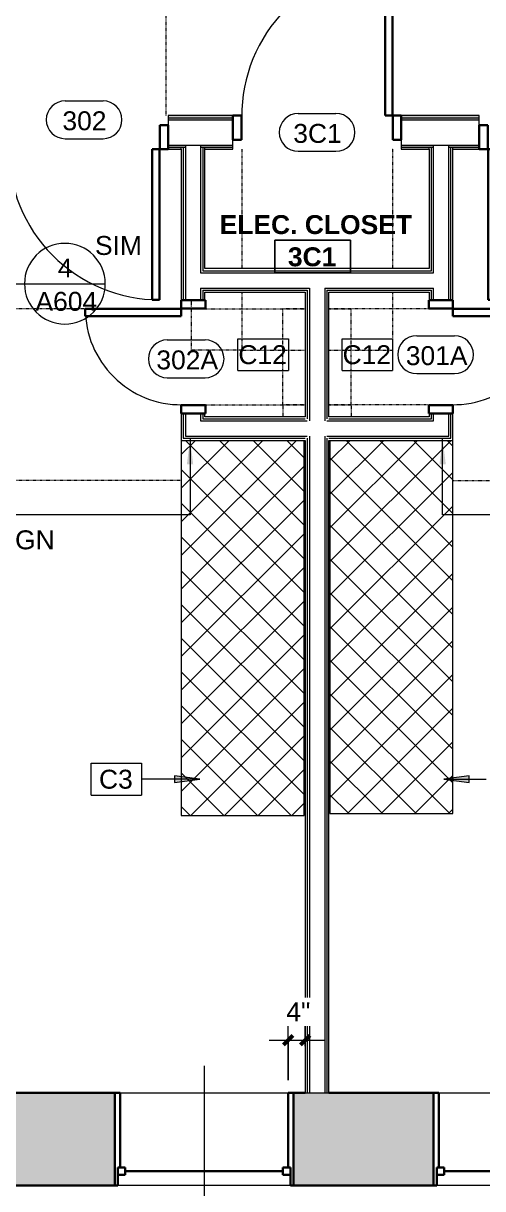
# Model space of a CAD drawing. Header units: inches. Extents: x -1176 to 1474, y -2632 to 978.
# Drawn here: x 826.3 to 935.5, y 91.1 to 368.3 of the extents above; entities that cross this region are included whole.
import ezdxf

# ---------------------------------------------------------------- set-up
doc = ezdxf.new("R2010")
doc.units = ezdxf.units.IN
doc.header["$MEASUREMENT"] = 0
doc.linetypes.add('Dash', pattern=[0.25, 0.125, -0.125])
for name, color, linetype, lineweight in [('A-ANNO-DIMS', 211, 'Continuous', 9), ('A-ANNO-DIMS-48', 211, 'Continuous', 9), ('A-ANNO-KEYN', 231, 'Continuous', 9), ('A-ANNO-NOTE', 131, 'Continuous', 9), ('A-ANNO-SYMB', 150, 'Continuous', 9), ('A-AREA-IDEN', 2, 'Continuous', 9), ('A-DOOR', 31, 'Continuous', 18), ('A-DOOR-FRAM', 31, 'Continuous', 30), ('A-DOOR-IDEN', 31, 'Continuous', 9), ('A-GENM', 13, 'Continuous', 18), ('A-GLAZ', 151, 'Continuous', 18), ('A-WALL', 113, 'Continuous', 18), ('A-WALL-PATT', 111, 'Continuous', 18), ('I-WALL', 2, 'Continuous', 18), ('Q-CASE', 31, 'Continuous', 9)]:
    doc.layers.add(name, color=color, linetype=linetype, lineweight=lineweight)
doc.styles.add('Arial', font='arial.ttf', dxfattribs={"height": 4.5})
doc.styles.add('Swis721 Lt BT', font='swissl.ttf', dxfattribs={"height": 4.5})
doc.styles.add('Swis721 Lt BT_2', font='swissl.ttf', dxfattribs={"height": 0.09375})
doc.styles.add('Swis721 Lt BT_B', font='', dxfattribs={"height": 4.5})
doc.styles.get('Swis721 Lt BT_B').set_extended_font_data('Swis721 Lt BT', bold=True)
doc.dimstyles.new('OTJ_-_3_32__Linear', dxfattribs={"dimscale": 12, "dimtxt": 4.748918, "dimasz": 0.1875, "dimexe": 0.375, "dimexo": 0.25, "dimgap": 0.25, "dimtad": 1, "dimdec": 1, "dimrnd": 0.5, "dimzin": 3, "dimdsep": 46, "dimlunit": 4, "dimtxsty": 'Swis721 Lt BT', "dimblk1": 'OBLIQUE', "dimblk2": 'OBLIQUE', "dimsah": 1, "dimcen": 0.09, "dimdle": 0.375, "dimazin": 0, "dimtfac": 1, "dimtdec": 4, "dimtix": 1, "dimtmove": 0, "dimatfit": 3, "dimfxl": 1, "dimtvp": 1, "dimtfill": 1, "dimfrac": 2, "dimtolj": 1, "dimtzin": 0, "dimarcsym": 2})
pattern_1 = [(0, (0, 0), (15.36, 3.84), [0.634, -10.886, 0.634, -10.886, -61.44]), (0, (0, 0), (15.36, 3.84), [-23.04, 0.634, -22.406, 0.634, -10.886, -26.88]), (0, (0, 0), (15.36, 3.84), [-57.6, 0.634, -7.046, 0.634, -18.566]), (120, (5.76, 1.92), (-11.005538, 11.38215), [0.634, -10.886, 0.634, -10.886, -61.44]), (120, (5.76, 1.92), (-11.005538, 11.38215), [-23.04, 0.634, -22.406, 0.634, -10.886, -26.88]), (120, (5.76, 1.92), (-11.005538, 11.38215), [-57.6, 0.634, -7.046, 0.634, -18.566]), (240, (7.68, 9.6), (-4.354462, -15.22215), [0.634, -10.886, 0.634, -10.886, -61.44]), (240, (7.68, 9.6), (-4.354462, -15.22215), [-23.04, 0.634, -22.406, 0.634, -10.886, -26.88]), (240, (7.68, 9.6), (-4.354462, -15.22215), [-57.6, 0.634, -7.046, 0.634, -18.566])]

# ---------------------------------------------------------------- blocks, each defined once
blk = doc.blocks.new('Double Hung - side window 3_ 6_5_ x 5_ 6_ 2-5312470-3rd Floor Construction')
at = {"layer": 'A-GLAZ', "color": 8, "lineweight": 30}
for p, q in [((-21.25, 11), (-20.5, 11)), ((-20.5, 6.75), (-20.5, 11)), ((-20.5, 8.5), (-20.5, 6.75)), ((-20.5, 8.5), (-18.75, 8.5)), ((-18.75, 8.5), (-18.75, 6.75)), ((18.75, 8.5), (18.75, 6.75)), ((20.5, 8.5), (18.75, 8.5)), ((20.5, 6.75), (20.5, 11)), ((21.25, 11), (20.5, 11)), ((20.5, 8.5), (20.5, 6.75)), ((-20.5, 6.75), (-18.75, 6.75)), ((-20.5, 6.75), (-20, 6.75)), ((-20, -11), (-20, 6.75)), ((-18.75, 7.625), (18.75, 7.625)), ((20.5, 6.75), (18.75, 6.75)), ((20, 6.75), (20.5, 6.75)), ((20, 6.75), (20, -11)), ((-20, -11), (-21.25, -11)), ((20, -11), (21.25, -11))]:
    blk.add_line(p, q, dxfattribs=at)
blk = doc.blocks.new('Single Flush - D1 3_ X 8_-8439542-3rd Floor Construction')
at = {"layer": 'A-DOOR', "lineweight": 30}
for p, q in [((16.15625, -4), (17.90625, -4)), ((16.15625, -39.8125), (16.15625, -4)), ((17.90625, -4), (17.90625, -39.8125)), ((17.90625, -39.8125), (16.15625, -39.8125))]:
    blk.add_line(p, q, dxfattribs=at)
at = {"layer": 'A-DOOR', "lineweight": 9}
blk.add_arc((17.90625, -4), 35.8125, 179.5, 270, dxfattribs=at)
at = {"layer": 'A-DOOR-FRAM'}
for p, q in [((-20, 1.75), (-20, -4)), ((-20, 1.75), (-18, 1.75)), ((-18, 1.75), (-18, -4)), ((18.000004, 1.75), (18.000004, -4)), ((18.000004, 1.75), (20.000004, 1.75)), ((20.000004, 1.75), (20.000004, -4)), ((-20, -4), (-18, -4)), ((18.000004, -4), (20.000004, -4))]:
    blk.add_line(p, q, dxfattribs=at)
blk = doc.blocks.new('Single Flush - D1 3_ X 8_-8439543-3rd Floor Construction')
at = {"layer": 'A-DOOR', "lineweight": 30}
for p, q in [((16.15625, 39.8125), (16.15625, 4)), ((17.90625, 39.8125), (16.15625, 39.8125)), ((17.90625, 4), (17.90625, 39.8125)), ((16.15625, 4), (17.90625, 4))]:
    blk.add_line(p, q, dxfattribs=at)
at = {"layer": 'A-DOOR', "lineweight": 9}
blk.add_arc((17.90625, 4), 35.8125, 90, 180.5, dxfattribs=at)
at = {"layer": 'A-DOOR-FRAM'}
for p, q in [((-20, -1.75), (-20, 4)), ((-20, 4), (-18, 4)), ((-18, -1.75), (-18, 4)), ((18.000004, -1.75), (18.000004, 4)), ((18.000004, 4), (20.000004, 4)), ((20.000004, -1.75), (20.000004, 4)), ((-20, -1.75), (-18, -1.75)), ((18.000004, -1.75), (20.000004, -1.75))]:
    blk.add_line(p, q, dxfattribs=at)
blk = doc.blocks.new('Single Flush - D2 1_11_ X 8_-8525291-3rd Floor Construction')
at = {"layer": 'A-DOOR', "lineweight": 30}
for p, q in [((9.66, -2.81), (11.41, -2.81)), ((9.66, -25.62), (9.66, -2.81)), ((11.41, -2.81), (11.41, -25.62)), ((11.41, -25.62), (9.66, -25.62))]:
    blk.add_line(p, q, dxfattribs=at)
at = {"layer": 'A-DOOR', "lineweight": 9}
blk.add_arc((11.41, -2.81), 22.81, 179.5, 270, dxfattribs=at)
at = {"layer": 'A-DOOR-FRAM'}
for p, q in [((-13.5, 2.94), (-13.5, -2.81)), ((-13.5, 2.94), (-11.5, 2.94)), ((-11.5, 2.94), (-11.5, -2.81)), ((11.5, 2.94), (11.5, -2.81)), ((11.5, 2.94), (13.5, 2.94)), ((13.5, 2.94), (13.5, -2.81)), ((-13.5, -2.81), (-11.5, -2.81)), ((11.5, -2.81), (13.5, -2.81))]:
    blk.add_line(p, q, dxfattribs=at)
at = {"layer": 'A-GENM', "linetype": 'Dash', "lineweight": 9}
for p, q in [((-11.41, 37.63), (-14.24, 37.63)), ((-11.41, 37.63), (11.41, 37.63)), ((-11.41, 32.31), (-11.41, 37.63)), ((11.41, 32.31), (11.41, 37.63)), ((-23.41, 32.31), (-23.41, 32.57)), ((-23.41, 26.43), (-23.41, 26.69)), ((-11.41, 2.81), (-11.41, 26.69)), ((11.41, 2.81), (11.41, 26.69)), ((11.37, 2.81), (11.41, 2.81)), ((-29.41, -2.81), (-29.41, -49.63)), ((11.37, -2.81), (11.41, -2.81)), ((11.41, -2.81), (11.41, -49.63)), ((-29.41, -49.63), (11.41, -49.63))]:
    blk.add_line(p, q, dxfattribs=at)
blk = doc.blocks.new('Single Flush - D2 1_11_ X 8_-8524823-3rd Floor Construction')
at = {"layer": 'A-DOOR', "lineweight": 30}
for p, q in [((9.66, 25.62), (9.66, 2.81)), ((11.41, 25.62), (9.66, 25.62)), ((11.41, 2.81), (11.41, 25.62)), ((9.66, 2.81), (11.41, 2.81))]:
    blk.add_line(p, q, dxfattribs=at)
at = {"layer": 'A-DOOR', "lineweight": 9}
blk.add_arc((11.41, 2.81), 22.81, 90, 180.5, dxfattribs=at)
at = {"layer": 'A-DOOR-FRAM'}
for p, q in [((-13.5, -2.94), (-13.5, 2.81)), ((-13.5, 2.81), (-11.5, 2.81)), ((-11.5, -2.94), (-11.5, 2.81)), ((11.5, -2.94), (11.5, 2.81)), ((11.5, 2.81), (13.5, 2.81)), ((13.5, -2.94), (13.5, 2.81)), ((-13.5, -2.94), (-11.5, -2.94)), ((11.5, -2.94), (13.5, -2.94))]:
    blk.add_line(p, q, dxfattribs=at)
at = {"layer": 'A-GENM', "linetype": 'Dash', "lineweight": 9}
for p, q in [((-29.41, 49.63), (11.41, 49.63)), ((-29.41, 2.81), (-29.41, 49.63)), ((11.41, 2.81), (11.41, 49.63)), ((11.37, 2.81), (11.41, 2.81)), ((-11.41, -2.81), (-11.41, -26.69)), ((11.37, -2.81), (11.41, -2.81)), ((11.41, -2.81), (11.41, -26.69)), ((-23.41, -26.43), (-23.41, -26.69)), ((-23.41, -32.31), (-23.41, -32.57)), ((-11.41, -32.31), (-11.41, -37.63)), ((11.41, -32.31), (11.41, -37.63)), ((-11.41, -37.63), (-14.24, -37.63)), ((-11.41, -37.63), (11.41, -37.63))]:
    blk.add_line(p, q, dxfattribs=at)
blk = doc.blocks.new('Desk62 - Desk-7130673-3rd Floor Construction')
at = {"layer": 'Q-CASE'}
h = blk.add_hatch(dxfattribs=at)
h.set_pattern_fill('FP_15', color=256, style=0, pattern_type=2)
h.set_pattern_definition([(315, (2090.881, 1341.547), (4.006467, 4.006467), []), (45, (2090.881, 1341.547), (-4.006467, 4.006467), [])])
h.paths.add_polyline_path([(2270.77, 477.74), (2270.77, 448.5), (2359.98, 448.5), (2359.98, 477.74), (2324.82, 477.74)], flags=0)
for p, q in [((2359.98, 477.74), (2270.77, 477.74)), ((2270.77, 477.74), (2270.77, 448.5)), ((2270.77, 448.5), (2359.98, 448.5))]:
    blk.add_line(p, q, dxfattribs=at)
blk = doc.blocks.new('Desk63 - Desk-7130701-3rd Floor Construction')
at = {"layer": 'Q-CASE'}
h = blk.add_hatch(dxfattribs=at)
h.set_pattern_fill('FP_16', color=256, style=0, pattern_type=2)
h.set_pattern_definition([(135, (-292.648, -450.686), (-4.006467, -4.006467), []), (225, (-292.648, -450.686), (4.006467, -4.006467), [])])
h.paths.add_polyline_path([(-472.98, 448.5), (-472.98, 477.74), (-561.75, 477.74), (-561.75, 448.5), (-526.59, 448.5)], flags=0)
for p, q in [((-472.98, 477.74), (-561.75, 477.74)), ((-472.98, 448.5), (-472.98, 477.74)), ((-561.75, 448.5), (-472.98, 448.5))]:
    blk.add_line(p, q, dxfattribs=at)
blk = doc.blocks.new('Single Flush - D2 3_ X 8_-8525396-3rd Floor Construction')
at = {"layer": 'A-DOOR', "lineweight": 30}
for p, q in [((16.16, 39.81), (16.16, 4)), ((17.91, 39.81), (16.16, 39.81)), ((17.91, 4), (17.91, 39.81)), ((16.16, 4), (17.91, 4))]:
    blk.add_line(p, q, dxfattribs=at)
at = {"layer": 'A-DOOR', "lineweight": 9}
blk.add_arc((17.91, 4), 35.81, 90, 180.5, dxfattribs=at)
at = {"layer": 'A-DOOR-FRAM'}
for p, q in [((-20, -1.75), (-20, 4)), ((-20, 4), (-18, 4)), ((-18, -1.75), (-18, 4)), ((18, -1.75), (18, 4)), ((18, 4), (20, 4)), ((20, -1.75), (20, 4)), ((-20, -1.75), (-18, -1.75)), ((18, -1.75), (20, -1.75))]:
    blk.add_line(p, q, dxfattribs=at)
at = {"layer": 'A-GENM', "linetype": 'Dash', "lineweight": 9}
for p, q in [((-35.91, 63.81), (-12.38, 63.81)), ((-35.91, 4), (-35.91, 63.81)), ((17.91, 4), (17.91, 62.7)), ((17.87, 4), (17.91, 4)), ((-17.91, -4), (-17.91, -32.41)), ((17.87, -4), (17.91, -4)), ((17.91, -4), (17.91, -32.41)), ((-17.91, -38.03), (-17.91, -51.81)), ((17.91, -38.03), (17.91, -51.81)), ((-29.91, -39.89), (-29.91, -51.81)), ((-17.91, -51.81), (-29.91, -51.81)), ((-17.91, -51.81), (-2.81, -51.81)), ((2.81, -51.81), (17.91, -51.81))]:
    blk.add_line(p, q, dxfattribs=at)
blk = doc.blocks.new('Door Tag - Door Tag-41184-3rd Floor Construction')
at = {"layer": 'A-DOOR-IDEN'}
for p, q in [((-0.09375, 0.09375), (0.09375, 0.09375)), ((-0.09375, -0.09375), (0.09375, -0.09375))]:
    blk.add_line(p, q, dxfattribs=at)
for centre, start, end in [((-0.09375, 0), 90, 270), ((0.09375, 0), 270, 90)]:
    blk.add_arc(centre, 0.09375, start, end, dxfattribs=at)
blk = doc.blocks.new('DIMBLOCK2-3rd Floor Construction')
at = {"layer": 'A-ANNO-DIMS-48'}
for p, q in [((889.26, 116.89), (889.26, 130.93)), ((893.3, 125.02), (893.3, 130.93)), ((884.76, 126.43), (897.8, 126.43)), ((889.26, 126.43), (889.26, 116.89)), ((893.3, 126.43), (893.3, 125.02))]:
    blk.add_line(p, q, dxfattribs=at)
at = {"layer": 'A-ANNO-DIMS-48', "lineweight": 50}
for p, q in [((889.26, 126.43), (890.39, 127.55)), ((893.3, 126.43), (894.43, 127.55)), ((889.26, 126.43), (888.14, 125.3)), ((893.3, 126.43), (892.18, 125.3))]:
    blk.add_line(p, q, dxfattribs=at)
at = {"layer": 'A-ANNO-DIMS-48', "color": 0, "insert": (888.8, 135.44), "char_height": 4.5, "width": 5.9701, "attachment_point": 1, "line_spacing_factor": 1.005062, "style": 'Swis721 Lt BT', "bg_fill": 3, "box_fill_scale": 1.25, "bg_fill_color": 256, "bg_fill_true_color": 13158600, "bg_fill_transparency": 0}
blk.add_mtext('4"', dxfattribs=at)
blk = doc.blocks.new('_Oblique')
at = {"color": 0, "linetype": 'ByBlock', "lineweight": -2}
blk.add_line((-0.5, -0.5), (0.5, 0.5), dxfattribs=at)
blk = doc.blocks.new('Align symbol - U shaped 2016 - symbol_align 01-8068374-3rd Floor Construction')
at = {"layer": 'A-ANNO-NOTE'}
for points in [[(-0.0156, 0.125), (0.0156, 0.125), (0, 0)], [(1.4844, 0.125), (1.5156, 0.125), (1.5, 0)]]:
    blk.add_hatch(color=256, dxfattribs=at).paths.add_polyline_path(points, flags=0)
for p, q in [((0, 0.375), (1.5, 0.375)), ((0, 0), (0, 0.375)), ((1.5, 0.375), (1.5, 0))]:
    blk.add_line(p, q, dxfattribs=at)
at = {"layer": 'A-ANNO-NOTE', "insert": (0.9387, 0.4528), "char_height": 0.09375, "width": 0.4545, "attachment_point": 1, "rotation": 180, "style": 'Swis721 Lt BT_2'}
blk.add_mtext('ALIGN', dxfattribs=at)
blk = doc.blocks.new('Align symbol - U shaped 2016 - symbol_align 01-8068373-3rd Floor Construction')
at = {"layer": 'A-ANNO-NOTE'}
for points in [[(-0.0156, 0.125), (0.0156, 0.125), (0, 0)], [(1.7344, 0.125), (1.7656, 0.125), (1.75, 0)]]:
    blk.add_hatch(color=256, dxfattribs=at).paths.add_polyline_path(points, flags=0)
for p, q in [((0, 0.375), (1.75, 0.375)), ((0, 0), (0, 0.375)), ((1.75, 0.375), (1.75, 0))]:
    blk.add_line(p, q, dxfattribs=at)
at = {"layer": 'A-ANNO-NOTE', "insert": (1.0637, 0.4528), "char_height": 0.09375, "width": 0.4545, "attachment_point": 1, "rotation": 180, "style": 'Swis721 Lt BT_2'}
blk.add_mtext('ALIGN', dxfattribs=at)
blk = doc.blocks.new('Keynote Tag - Keynote Number - Boxed-135510-3rd Floor Construction')
at = {"layer": 'A-ANNO-KEYN'}
for p, q in [((-0.125, -0.0792), (-0.125, 0.0781)), ((-0.125, 0.0781), (0.125, 0.0781)), ((0.125, 0.0781), (0.125, -0.0792)), ((-0.125, -0.0792), (0.125, -0.0792))]:
    blk.add_line(p, q, dxfattribs=at)
blk = doc.blocks.new('Floor Plan - Callout Head-3511279-3rd Floor Construction')
at = {"layer": 'A-ANNO-SYMB'}
blk.add_line((-0.2, 0), (0.2, 0), dxfattribs=at)
for start, end in [(360, 180), (180, 360)]:
    blk.add_arc((0, 0), 0.2, start, end, dxfattribs=at)
blk = doc.blocks.new('Room Tag - Room Name and Number-3379422-3rd Floor Construction')
at = {"layer": 'A-AREA-IDEN'}
for p, q in [((-0.1881, -0.1636), (-0.1881, -0.0018)), ((-0.1881, -0.0018), (0.1869, -0.0018)), ((0.1869, -0.0018), (-0.1881, -0.0018)), ((-0.1881, -0.0018), (-0.1881, -0.1636)), ((0.1869, -0.0018), (0.1869, -0.1636)), ((0.1869, -0.1636), (0.1869, -0.0018)), ((0.1869, -0.1636), (-0.1881, -0.1636)), ((-0.1881, -0.1636), (0.1869, -0.1636))]:
    blk.add_line(p, q, dxfattribs=at)

msp = doc.modelspace()

# ---------------------------------------------------------------- hatches: boundary and pattern name
at = {"layer": 'A-ANNO-KEYN'}
for points in [[(868.23, 188.5), (862.23, 189.29), (862.23, 187.71)], [(926.27, 188.5), (932.27, 187.71), (932.27, 189.29)]]:
    msp.add_hatch(color=256, dxfattribs=at).paths.add_polyline_path(points, flags=0)
at = {"layer": 'A-WALL-PATT', "lineweight": 9}
h = msp.add_hatch(dxfattribs=at)
h.set_pattern_fill('FP_1', color=256, style=0, pattern_type=2)
h.set_pattern_definition(pattern_1)
h.paths.add_polyline_path([(1092.74, 345.85), (1092.74, 346.35), (974.71, 346.35), (974.71, 345.85), (1032.99, 345.85)], flags=0)
h.paths.add_polyline_path([(646.34, 345.85), (820.71, 345.85), (820.71, 346.35), (646.34, 346.35)], flags=0)
h.paths.add_polyline_path([(876.12, 345.85), (876.12, 346.35), (860.71, 346.35), (860.71, 345.85)], flags=0)
h.paths.add_polyline_path([(606.34, 345.85), (606.34, 346.35), (603.56, 346.35), (603.56, 345.85)], flags=0)
h.paths.add_polyline_path([(934.71, 345.85), (934.71, 346.35), (916.12, 346.35), (916.12, 345.85)], flags=0)
h = msp.add_hatch(dxfattribs=at)
h.set_pattern_fill('FP_1', color=256, style=0, pattern_type=2)
h.set_pattern_definition(pattern_1)
h.paths.add_polyline_path([(1032.99, 345.35), (1092.74, 345.35), (1092.74, 345.85), (974.71, 345.85), (974.71, 345.35), (995.61, 345.35)], flags=0)
h.paths.add_polyline_path([(646.34, 345.35), (820.71, 345.35), (820.71, 345.85), (646.34, 345.85)], flags=0)
h.paths.add_polyline_path([(934.71, 345.35), (934.71, 345.85), (916.12, 345.85), (916.12, 345.35)], flags=0)
h.paths.add_polyline_path([(860.71, 345.35), (876.12, 345.35), (876.12, 345.85), (860.71, 345.85)], flags=0)
h.paths.add_polyline_path([(603.56, 345.35), (606.34, 345.35), (606.34, 345.85), (603.56, 345.85)], flags=0)
h = msp.add_hatch(dxfattribs=at)
h.set_pattern_fill('FP_1', color=256, style=0, pattern_type=2)
h.set_pattern_definition(pattern_1)
h.paths.add_polyline_path([(1092.74, 338.85), (1092.74, 339.35), (990.65, 339.35), (990.65, 338.85), (1032.99, 338.85)], flags=0)
h.paths.add_polyline_path([(788.82, 338.85), (820.71, 338.85), (820.71, 339.35), (788.32, 339.35), (788.32, 338.85)], flags=0)
h.paths.add_polyline_path([(876.12, 338.85), (876.12, 339.35), (868.43, 339.35), (868.43, 338.85), (869.43, 338.85)], flags=0)
h.paths.add_polyline_path([(860.71, 338.85), (864.8, 338.85), (864.8, 339.35), (860.71, 339.35)], flags=0)
h.paths.add_polyline_path([(986.52, 338.85), (987.02, 338.85), (987.02, 339.35), (974.71, 339.35), (974.71, 338.85), (986.02, 338.85)], flags=0)
h.paths.add_polyline_path([(927.93, 338.85), (934.71, 338.85), (934.71, 339.35), (927.43, 339.35), (927.43, 338.85)], flags=0)
h.paths.add_polyline_path([(923.3, 338.85), (923.8, 338.85), (923.8, 339.35), (916.12, 339.35), (916.12, 338.85), (922.8, 338.85)], flags=0)
h.paths.add_polyline_path([(784.2, 338.85), (784.7, 338.85), (784.7, 339.35), (686.56, 339.35), (686.56, 338.85), (783.7, 338.85)], flags=0)
h.paths.add_polyline_path([(657.56, 338.85), (682.93, 338.85), (682.93, 339.35), (657.06, 339.35), (657.06, 338.85)], flags=0)
h.paths.add_polyline_path([(652.93, 338.85), (653.43, 338.85), (653.43, 339.35), (646.34, 339.35), (646.34, 338.85), (652.43, 338.85)], flags=0)
h.paths.add_polyline_path([(603.56, 338.85), (606.34, 338.85), (606.34, 339.35), (603.56, 339.35)], flags=0)
h = msp.add_hatch(dxfattribs=at)
h.set_pattern_fill('FP_1', color=256, style=0, pattern_type=2)
h.set_pattern_definition(pattern_1)
h.paths.add_polyline_path([(1092.74, 338.35), (1092.74, 338.85), (991.65, 338.85), (991.65, 338.35), (1032.99, 338.35)], flags=0)
h.paths.add_polyline_path([(658.06, 338.35), (681.93, 338.35), (681.93, 338.85), (658.06, 338.85)], flags=0)
h.paths.add_polyline_path([(603.56, 338.35), (606.34, 338.35), (606.34, 338.85), (603.56, 338.85)], flags=0)
h.paths.add_polyline_path([(820.71, 338.35), (820.71, 338.85), (789.32, 338.85), (789.32, 338.35), (808.71, 338.35)], flags=0)
h.paths.add_polyline_path([(974.71, 338.35), (986.02, 338.35), (986.02, 338.85), (974.71, 338.85)], flags=0)
h.paths.add_polyline_path([(652.43, 338.35), (652.43, 338.85), (646.34, 338.85), (646.34, 338.35)], flags=0)
h.paths.add_polyline_path([(687.56, 338.35), (783.7, 338.35), (783.7, 338.85), (687.56, 338.85)], flags=0)
h.paths.add_polyline_path([(928.43, 338.35), (934.71, 338.35), (934.71, 338.85), (928.43, 338.85)], flags=0)
h.paths.add_polyline_path([(922.8, 338.35), (922.8, 338.85), (916.12, 338.85), (916.12, 338.35)], flags=0)
h.paths.add_polyline_path([(860.71, 338.35), (863.8, 338.35), (863.8, 338.85), (860.71, 338.85)], flags=0)
h.paths.add_polyline_path([(869.43, 338.35), (876.12, 338.35), (876.12, 338.85), (869.43, 338.85)], flags=0)
at = {"layer": 'A-WALL-PATT'}
h = msp.add_hatch(color=250, dxfattribs=at)
h.paths.add_polyline_path([(1182.52, 91.89), (1263.74, 91.89), (1263.74, 113.89), (1161.83, 113.89), (1161.83, 91.89)], flags=0)
h.paths.add_polyline_path([(1329.15, 91.89), (1329.15, 113.89), (1290.24, 113.89), (1290.24, 91.89)], flags=0)
h.paths.add_polyline_path([(635.43, 91.89), (635.43, 113.89), (562.75, 113.89), (562.75, 91.89), (584.42, 91.89)], flags=0)
h.paths.add_polyline_path([(677.93, 91.89), (756.84, 91.89), (756.84, 113.89), (677.93, 113.89)], flags=0)
h.paths.add_polyline_path([(495.15, 91.89), (520.25, 91.89), (520.25, 113.89), (495.15, 113.89)], flags=0)
h.paths.add_polyline_path([(799.34, 91.89), (848.01, 91.89), (848.01, 113.89), (799.34, 113.89)], flags=0)
h.paths.add_polyline_path([(1120.9, 91.89), (1120.9, 113.89), (1049.4, 113.89), (1049.4, 91.89)], flags=0)
h.paths.add_polyline_path([(1006.9, 91.89), (1006.9, 113.89), (966.34, 113.89), (966.34, 91.89)], flags=0)
h.paths.add_polyline_path([(923.84, 91.89), (923.84, 113.89), (890.51, 113.89), (890.51, 91.89)], flags=0)

# ---------------------------------------------------------------- linework, layer by layer
at = {"layer": 'A-ANNO-KEYN'}
for p, q in [((858.45, 188.5), (854.39, 188.5)), ((868.23, 188.5), (858.45, 188.5)), ((868.23, 188.5), (862.23, 189.29)), ((862.23, 189.29), (862.23, 187.71)), ((862.23, 187.71), (868.23, 188.5)), ((932.27, 189.29), (926.27, 188.5)), ((926.27, 188.5), (932.27, 187.71)), ((926.27, 188.5), (933.88, 188.5)), ((932.27, 187.71), (932.27, 189.29)), ((933.88, 188.5), (936.31, 188.5))]:
    msp.add_line(p, q, dxfattribs=at)
at = {"layer": 'A-ANNO-SYMB'}
msp.add_line((797.73, 306.34), (826.53, 306.34), dxfattribs=at)
at = {"layer": 'A-AREA-IDEN'}
msp.add_line((869.3, 120.32), (869.3, 84.92), dxfattribs=at)
at = {"layer": 'A-WALL'}
for p, q in [((860.71, 345.85), (876.12, 345.85)), ((860.71, 345.35), (876.12, 345.35)), ((916.12, 345.85), (934.71, 345.85)), ((916.12, 345.35), (934.71, 345.35)), ((860.71, 339.35), (876.12, 339.35)), ((860.71, 338.85), (864.8, 338.85)), ((863.8, 338.35), (863.8, 338.85)), ((864.3, 338.85), (864.3, 302.47)), ((864.8, 339.35), (864.8, 302.47)), ((868.43, 339.35), (868.43, 308.95)), ((868.43, 338.85), (876.12, 338.85)), ((868.93, 338.85), (868.93, 309.45)), ((869.43, 338.35), (869.43, 338.85)), ((916.12, 339.35), (934.71, 339.35)), ((916.12, 338.85), (923.8, 338.85)), ((922.8, 338.35), (922.8, 338.85)), ((923.3, 309.45), (923.3, 338.85)), ((923.8, 308.95), (923.8, 339.35)), ((927.43, 302.47), (927.43, 339.35)), ((927.43, 338.85), (934.71, 338.85)), ((927.93, 302.47), (927.93, 338.85)), ((928.43, 338.35), (928.43, 338.85)), ((868.43, 308.95), (923.8, 308.95)), ((868.93, 309.45), (923.3, 309.45)), ((868.43, 305.32), (868.43, 302.47)), ((868.43, 305.32), (894.3, 305.32)), ((894.3, 305.32), (894.3, 273.73)), ((897.93, 305.32), (897.93, 273.73)), ((897.93, 305.32), (923.8, 305.32)), ((923.8, 302.47), (923.8, 305.32)), ((868.93, 304.82), (868.93, 302.47)), ((868.93, 304.82), (893.8, 304.82)), ((893.8, 304.82), (893.8, 274.23)), ((898.43, 304.82), (898.43, 274.23)), ((898.43, 304.82), (923.3, 304.82)), ((923.3, 302.47), (923.3, 304.82)), ((864.3, 275.47), (864.3, 269.6)), ((864.8, 275.47), (864.8, 270.1)), ((868.43, 275.47), (868.43, 273.73)), ((868.93, 275.47), (868.93, 274.23)), ((923.3, 274.23), (923.3, 275.47)), ((923.8, 273.73), (923.8, 275.47)), ((927.43, 270.1), (927.43, 275.47)), ((927.93, 269.6), (927.93, 275.47)), ((868.43, 273.73), (893.8, 273.73)), ((868.93, 274.23), (893.3, 274.23)), ((898.43, 273.73), (923.8, 273.73)), ((898.93, 274.23), (923.3, 274.23)), ((864.3, 269.6), (893.3, 269.6)), ((864.8, 270.1), (893.8, 270.1)), ((893.8, 269.6), (893.8, 113.89)), ((894.3, 270.1), (894.3, 113.89)), ((897.93, 270.1), (897.93, 113.89)), ((898.43, 270.1), (927.43, 270.1)), ((898.43, 269.6), (898.43, 113.89)), ((898.93, 269.6), (927.93, 269.6)), ((893.3, 113.89), (898.93, 113.89))]:
    msp.add_line(p, q, dxfattribs=at)
at = {"layer": 'A-WALL', "color": 8, "lineweight": 30}
for p, q in [((799.34, 113.89), (848.01, 113.89)), ((848.01, 91.89), (848.01, 113.89)), ((890.51, 91.89), (890.51, 113.89)), ((890.51, 113.89), (893.3, 113.89)), ((898.93, 113.89), (923.84, 113.89)), ((923.84, 91.89), (923.84, 113.89)), ((799.34, 91.89), (848.01, 91.89)), ((890.51, 91.89), (923.84, 91.89))]:
    msp.add_line(p, q, dxfattribs=at)
at = {"layer": 'A-WALL', "lineweight": 9}
for p, q in [((848.01, 113.89), (890.51, 113.89)), ((923.84, 113.89), (966.34, 113.89)), ((890.51, 91.89), (848.01, 91.89)), ((966.34, 91.89), (923.84, 91.89))]:
    msp.add_line(p, q, dxfattribs=at)
at = {"layer": 'I-WALL'}
for p, q in [((876.12, 346.35), (860.71, 346.35)), ((860.71, 346.35), (860.71, 338.35)), ((876.12, 338.35), (876.12, 346.35)), ((934.71, 346.35), (916.12, 346.35)), ((916.12, 346.35), (916.12, 338.35)), ((934.71, 338.35), (934.71, 346.35)), ((860.71, 338.35), (863.8, 338.35)), ((863.8, 338.35), (863.8, 302.47)), ((869.43, 309.95), (869.43, 338.35)), ((869.43, 338.35), (876.12, 338.35)), ((916.12, 338.35), (922.8, 338.35)), ((922.8, 338.35), (922.8, 309.95)), ((928.43, 302.47), (928.43, 338.35)), ((928.43, 338.35), (934.71, 338.35)), ((922.8, 309.95), (869.43, 309.95)), ((863.8, 302.47), (869.43, 302.47)), ((869.43, 302.47), (869.43, 304.32)), ((869.43, 304.32), (893.3, 304.32)), ((893.3, 304.32), (893.3, 274.73)), ((898.93, 274.73), (898.93, 304.32)), ((898.93, 304.32), (922.8, 304.32)), ((922.8, 304.32), (922.8, 302.47)), ((922.8, 302.47), (928.43, 302.47)), ((869.43, 275.47), (863.8, 275.47)), ((863.8, 275.47), (863.8, 269.1)), ((869.43, 274.73), (869.43, 275.47)), ((893.3, 274.73), (869.43, 274.73)), ((922.8, 274.73), (898.93, 274.73)), ((922.8, 275.47), (922.8, 274.73)), ((928.43, 275.47), (922.8, 275.47)), ((928.43, 269.1), (928.43, 275.47)), ((863.8, 269.1), (893.3, 269.1)), ((893.3, 269.1), (893.3, 113.89)), ((898.93, 113.89), (898.93, 269.1)), ((898.93, 269.1), (928.43, 269.1))]:
    msp.add_line(p, q, dxfattribs=at)

# ---------------------------------------------------------------- block references
at = {"layer": 'A-ANNO-KEYN', "xscale": 47.99999999999997, "yscale": 47.99999999999997, "zscale": 47.99999999999997}
for p in [(883.29, 289.51), (908.08, 289.51), (848.39, 188.53)]:
    msp.add_blockref('Keynote Tag - Keynote Number - Boxed-135510-3rd Floor Construction', p, dxfattribs=at)
at = {"layer": 'A-ANNO-NOTE', "xscale": 48, "yscale": 48, "zscale": 48, "rotation": 180}
for name, p in [('Align symbol - U shaped 2016 - symbol_align 01-8068373-3rd Floor Construction', (865.91, 269.42)), ('Align symbol - U shaped 2016 - symbol_align 01-8068374-3rd Floor Construction', (997.98, 269.42))]:
    msp.add_blockref(name, p, dxfattribs=at)
at = {"layer": 'A-ANNO-SYMB', "xscale": 47.99999999999997, "yscale": 47.99999999999997, "zscale": 47.99999999999997}
msp.add_blockref('Floor Plan - Callout Head-3511279-3rd Floor Construction', (836.13, 306.34), dxfattribs=at)
at = {"layer": 'A-AREA-IDEN', "xscale": 47.99999999999997, "yscale": 47.99999999999997, "zscale": 47.99999999999997}
msp.add_blockref('Room Tag - Room Name and Number-3379422-3rd Floor Construction', (895.13, 316.81), dxfattribs=at)
at = {"layer": 'A-DOOR'}
for name, p in [('Single Flush - D2 3_ X 8_-8525396-3rd Floor Construction', (896.12, 342.35)), ('Single Flush - D1 3_ X 8_-8439542-3rd Floor Construction', (840.71, 342.35))]:
    msp.add_blockref(name, p, dxfattribs=at)
for name, p, rotation in [('Single Flush - D1 3_ X 8_-8439543-3rd Floor Construction', (954.71, 342.35), 180), ('Single Flush - D2 1_11_ X 8_-8524823-3rd Floor Construction', (866.62, 288.97), 90), ('Single Flush - D2 1_11_ X 8_-8525291-3rd Floor Construction', (925.62, 288.97), 90)]:
    msp.add_blockref(name, p, dxfattribs=dict(at, rotation=rotation))
at = {"layer": 'A-DOOR-IDEN', "xscale": 47.99999999999997, "yscale": 47.99999999999997, "zscale": 47.99999999999997}
for p in [(840.71, 345.35), (896.12, 342.35), (924.31, 289.48), (864.99, 288.48)]:
    msp.add_blockref('Door Tag - Door Tag-41184-3rd Floor Construction', p, dxfattribs=at)
at = {"layer": 'A-GLAZ', "rotation": 180}
for p in [(869.26, 102.89), (945.09, 102.89)]:
    msp.add_blockref('Double Hung - side window 3_ 6_5_ x 5_ 6_ 2-5312470-3rd Floor Construction', p, dxfattribs=at)
at = {"layer": 'Q-CASE'}
for name, p, rotation in [('Desk62 - Desk-7130673-3rd Floor Construction', (1341.55, -2090.88), 89.9999999999999), ('Desk63 - Desk-7130701-3rd Floor Construction', (450.69, -292.65), 270.0000000000001)]:
    msp.add_blockref(name, p, dxfattribs=dict(at, rotation=rotation))

# ---------------------------------------------------------------- texts
at = {"layer": 'A-ANNO-KEYN', "char_height": 4.5, "attachment_point": 1, "style": 'Arial'}
for s, insert, width in [('C12', (877.4, 291.73), 14.0895), ('C12', (902.19, 291.73), 14.0895), ('C3', (844.25, 190.75), 9.8475)]:
    msp.add_mtext(s, dxfattribs=dict(at, insert=insert, width=width))
at = {"layer": 'A-ANNO-SYMB', "char_height": 4.5, "attachment_point": 1, "style": 'Swis721 Lt BT'}
for s, insert, width in [('SIM', (843.29, 317.7), 12.8775), ('4', (834.45, 312.35), 4.0905), ('A604', (829.14, 304.41), 16.968)]:
    msp.add_mtext(s, dxfattribs=dict(at, insert=insert, width=width))
at = {"layer": 'A-AREA-IDEN', "char_height": 4.5, "attachment_point": 1, "style": 'Swis721 Lt BT_B'}
for s, insert, width in [('ELEC. CLOSET', (872.95, 322.67), 53.631), ('3C1', (889.18, 315.01), 13.938)]:
    msp.add_mtext(s, dxfattribs=dict(at, insert=insert, width=width))
at = {"layer": 'A-DOOR-IDEN', "char_height": 4.5, "attachment_point": 1, "style": 'Swis721 Lt BT'}
for s, insert, width in [('302', (835.55, 347.36), 12.2715), ('3C1', (890.46, 344.36), 13.4835), ('301A', (917.22, 291.49), 16.968), ('302A', (857.9, 290.49), 16.968)]:
    msp.add_mtext(s, dxfattribs=dict(at, insert=insert, width=width))

# ---------------------------------------------------------------- next in the draw order: dimensions: what is measured, and where the dimension line sits
at = {"layer": 'A-ANNO-DIMS'}
dim = msp.add_linear_dim(base=(893.3, 126.43), p1=(889.26, 113.89), p2=(893.3, 128.02), dimstyle='OTJ_-_3_32__Linear', override={"dimpost": '<>', "dimfxl": 14.69265}, dxfattribs=at)
dim.commit()
dim.dimension.update_dxf_attribs({"geometry": 'DIMBLOCK2-3rd Floor Construction', "text_midpoint": (891.28, 131.68)})

doc.saveas('drawing.dxf')
